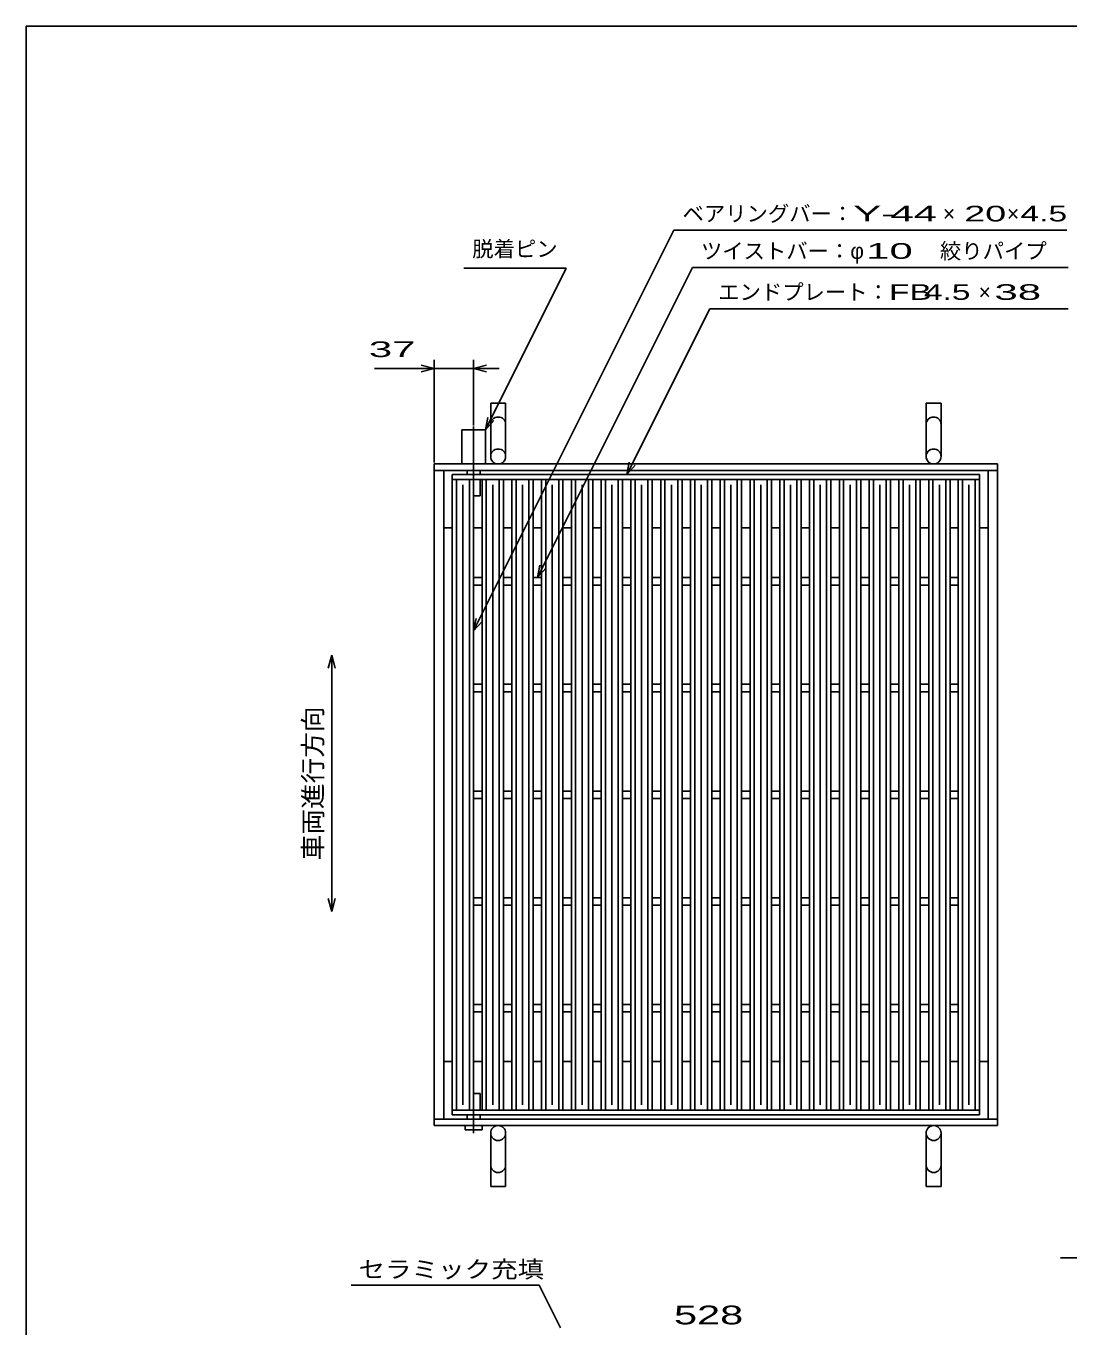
# Model space of a CAD drawing. Units: millimetres, scale not verified. Extents: x -1456 to 1379, y -1028 to 847.
# Drawn here: x -1389 to -412, y -372 to 847 of the extents above; entities that cross this region are included whole.
import ezdxf
from ezdxf.enums import TextEntityAlignment as Align

# ---------------------------------------------------------------- set-up
doc = ezdxf.new("R2010")
doc.units = ezdxf.units.MM
doc.header["$LTSCALE"] = 8
doc.linetypes.add('LONG_DASHED_DOTTED', pattern=[15.25, 12, -1.5, 0.25, -1.5])
for name, color, linetype, lineweight in [('0_2', 150, 'Continuous', 25), ('16', 3, 'Continuous', 25), ('19', 6, 'Continuous', 25), ('22', 4, 'Continuous', 25)]:
    doc.layers.add(name, color=color, linetype=linetype, lineweight=lineweight)
doc.styles.add('ベクトル', font='')
doc.styles.get('ベクトル').set_extended_font_data('ベクトル')

msp = doc.modelspace()

# ---------------------------------------------------------------- linework, layer by layer
at = {"layer": '0_2'}
for p, q in [((-1388.8, -912.8), (-1388.8, 847.2)), ((-1388.8, 847.2), (1379.2, 847.2))]:
    msp.add_line(p, q, dxfattribs=at)
at = {"layer": '0_2', "color": 4}
for p, q in [((-1102.4, 257.466), (-1105.6, 245.466)), ((-1099.2, 245.466), (-1102.4, 257.466)), ((-1102.4, 257.466), (-1102.4, 17.466)), ((-1102.4, 17.466), (-1105.6, 29.466)), ((-1099.2, 29.466), (-1102.4, 17.466))]:
    msp.add_line(p, q, dxfattribs=at)
at = {"layer": '16'}
for p, q in [((-989.4, 426.8), (-495.4, 426.8)), ((-989.4, 422.3), (-989.4, 426.8)), ((-495.4, 422.3), (-495.4, 426.8)), ((-989.4, 422.3), (-495.4, 422.3)), ((-989.4, -168.7), (-989.4, 422.3)), ((-989.4, 422.3), (-969.4, 422.3)), ((-985.4, -168.7), (-985.4, 422.3)), ((-979.4, -163.7), (-979.4, 417.3)), ((-973.4, -168.7), (-973.4, 422.3)), ((-969.4, -168.7), (-969.4, 422.3)), ((-961.5, -168.7), (-961.5, 422.3)), ((-961.5, 422.3), (-941.5, 422.3)), ((-957.5, -168.7), (-957.5, 422.3)), ((-951.5, -163.7), (-951.5, 417.3)), ((-945.5, -168.7), (-945.5, 422.3)), ((-941.5, -168.7), (-941.5, 422.3)), ((-933.6, -168.7), (-933.6, 422.3)), ((-933.6, 422.3), (-913.6, 422.3)), ((-929.6, -168.7), (-929.6, 422.3)), ((-923.6, -163.7), (-923.6, 417.3)), ((-917.6, -168.7), (-917.6, 422.3)), ((-913.6, -168.7), (-913.6, 422.3)), ((-905.7, -168.7), (-905.7, 422.3)), ((-905.7, 422.3), (-885.7, 422.3)), ((-901.7, -168.7), (-901.7, 422.3)), ((-895.7, -163.7), (-895.7, 417.3)), ((-889.7, -168.7), (-889.7, 422.3)), ((-885.7, -168.7), (-885.7, 422.3)), ((-877.8, -168.7), (-877.8, 422.3)), ((-877.8, 422.3), (-857.8, 422.3)), ((-873.8, -168.7), (-873.8, 422.3)), ((-867.8, -163.7), (-867.8, 417.3)), ((-861.8, -168.7), (-861.8, 422.3)), ((-857.8, -168.7), (-857.8, 422.3)), ((-849.9, -168.7), (-849.9, 422.3)), ((-849.9, 422.3), (-829.9, 422.3)), ((-845.9, -168.7), (-845.9, 422.3)), ((-839.9, -163.7), (-839.9, 417.3)), ((-833.9, -168.7), (-833.9, 422.3)), ((-829.9, -168.7), (-829.9, 422.3)), ((-822, -168.7), (-822, 422.3)), ((-822, 422.3), (-802, 422.3)), ((-818, -168.7), (-818, 422.3)), ((-812, -163.7), (-812, 417.3)), ((-806, -168.7), (-806, 422.3)), ((-802, -168.7), (-802, 422.3)), ((-794.1, -168.7), (-794.1, 422.3)), ((-794.1, 422.3), (-774.1, 422.3)), ((-790.1, -168.7), (-790.1, 422.3)), ((-784.1, -163.7), (-784.1, 417.3)), ((-778.1, -168.7), (-778.1, 422.3)), ((-774.1, -168.7), (-774.1, 422.3)), ((-766.2, -168.7), (-766.2, 422.3)), ((-766.2, 422.3), (-746.2, 422.3)), ((-762.2, -168.7), (-762.2, 422.3)), ((-756.2, -163.7), (-756.2, 417.3)), ((-750.2, -168.7), (-750.2, 422.3)), ((-746.2, -168.7), (-746.2, 422.3)), ((-738.3, -168.7), (-738.3, 422.3)), ((-738.3, 422.3), (-718.3, 422.3)), ((-734.3, -168.7), (-734.3, 422.3)), ((-728.3, -163.7), (-728.3, 417.3)), ((-722.3, -168.7), (-722.3, 422.3)), ((-718.3, -168.7), (-718.3, 422.3)), ((-710.4, -168.7), (-710.4, 422.3)), ((-710.4, 422.3), (-690.4, 422.3)), ((-706.4, -168.7), (-706.4, 422.3)), ((-700.4, -163.7), (-700.4, 417.3)), ((-694.4, -168.7), (-694.4, 422.3)), ((-690.4, -168.7), (-690.4, 422.3)), ((-682.5, -168.7), (-682.5, 422.3)), ((-682.5, 422.3), (-662.5, 422.3)), ((-678.5, -168.7), (-678.5, 422.3)), ((-672.5, -163.7), (-672.5, 417.3)), ((-666.5, -168.7), (-666.5, 422.3)), ((-662.5, -168.7), (-662.5, 422.3)), ((-654.6, -168.7), (-654.6, 422.3)), ((-654.6, 422.3), (-634.6, 422.3)), ((-650.6, -168.7), (-650.6, 422.3)), ((-644.6, -163.7), (-644.6, 417.3)), ((-638.6, -168.7), (-638.6, 422.3)), ((-634.6, -168.7), (-634.6, 422.3)), ((-626.7, -168.7), (-626.7, 422.3)), ((-626.7, 422.3), (-606.7, 422.3)), ((-622.7, -168.7), (-622.7, 422.3)), ((-616.7, -163.7), (-616.7, 417.3)), ((-610.7, -168.7), (-610.7, 422.3)), ((-606.7, -168.7), (-606.7, 422.3)), ((-598.8, -168.7), (-598.8, 422.3)), ((-598.8, 422.3), (-578.8, 422.3)), ((-594.8, -168.7), (-594.8, 422.3)), ((-588.8, -163.7), (-588.8, 417.3)), ((-582.8, -168.7), (-582.8, 422.3)), ((-578.8, -168.7), (-578.8, 422.3)), ((-570.9, -168.7), (-570.9, 422.3)), ((-570.9, 422.3), (-550.9, 422.3)), ((-566.9, -168.7), (-566.9, 422.3)), ((-560.9, -163.7), (-560.9, 417.3)), ((-554.9, -168.7), (-554.9, 422.3)), ((-550.9, -168.7), (-550.9, 422.3)), ((-543, -168.7), (-543, 422.3)), ((-543, 422.3), (-523, 422.3)), ((-539, -168.7), (-539, 422.3)), ((-533, -163.7), (-533, 417.3)), ((-527, -168.7), (-527, 422.3)), ((-523, -168.7), (-523, 422.3)), ((-515.4, -168.7), (-515.4, 422.3)), ((-515.4, 422.3), (-495.4, 422.3)), ((-511.4, -168.7), (-511.4, 422.3)), ((-505.4, -163.7), (-505.4, 417.3)), ((-499.4, -168.7), (-499.4, 422.3)), ((-495.4, -168.7), (-495.4, 422.3)), ((-969.4, 330.3), (-961.5, 330.3)), ((-941.5, 330.3), (-933.6, 330.3)), ((-913.6, 330.3), (-905.7, 330.3)), ((-885.7, 330.3), (-877.8, 330.3)), ((-857.8, 330.3), (-849.9, 330.3)), ((-829.9, 330.3), (-822, 330.3)), ((-802, 330.3), (-794.1, 330.3)), ((-774.1, 330.3), (-766.2, 330.3)), ((-746.2, 330.3), (-738.3, 330.3)), ((-718.3, 330.3), (-710.4, 330.3)), ((-690.4, 330.3), (-682.5, 330.3)), ((-662.5, 330.3), (-654.6, 330.3)), ((-634.6, 330.3), (-626.7, 330.3)), ((-606.7, 330.3), (-598.8, 330.3)), ((-578.8, 330.3), (-570.9, 330.3)), ((-550.9, 330.3), (-543, 330.3)), ((-523, 330.3), (-515.4, 330.3)), ((-969.4, 323.3), (-961.5, 323.3)), ((-941.5, 323.3), (-933.6, 323.3)), ((-913.6, 323.3), (-905.7, 323.3)), ((-885.7, 323.3), (-877.8, 323.3)), ((-857.8, 323.3), (-849.9, 323.3)), ((-829.9, 323.3), (-822, 323.3)), ((-802, 323.3), (-794.1, 323.3)), ((-774.1, 323.3), (-766.2, 323.3)), ((-746.2, 323.3), (-738.3, 323.3)), ((-718.3, 323.3), (-710.4, 323.3)), ((-690.4, 323.3), (-682.5, 323.3)), ((-662.5, 323.3), (-654.6, 323.3)), ((-634.6, 323.3), (-626.7, 323.3)), ((-606.7, 323.3), (-598.8, 323.3)), ((-578.8, 323.3), (-570.9, 323.3)), ((-550.9, 323.3), (-543, 323.3)), ((-523, 323.3), (-515.4, 323.3)), ((-969.4, 230.3), (-961.5, 230.3)), ((-969.4, 223.3), (-961.5, 223.3)), ((-941.5, 230.3), (-933.6, 230.3)), ((-941.5, 223.3), (-933.6, 223.3)), ((-913.6, 230.3), (-905.7, 230.3)), ((-913.6, 223.3), (-905.7, 223.3)), ((-885.7, 230.3), (-877.8, 230.3)), ((-885.7, 223.3), (-877.8, 223.3)), ((-857.8, 230.3), (-849.9, 230.3)), ((-857.8, 223.3), (-849.9, 223.3)), ((-829.9, 230.3), (-822, 230.3)), ((-829.9, 223.3), (-822, 223.3)), ((-802, 230.3), (-794.1, 230.3)), ((-802, 223.3), (-794.1, 223.3)), ((-774.1, 230.3), (-766.2, 230.3)), ((-774.1, 223.3), (-766.2, 223.3)), ((-746.2, 230.3), (-738.3, 230.3)), ((-746.2, 223.3), (-738.3, 223.3)), ((-718.3, 230.3), (-710.4, 230.3)), ((-718.3, 223.3), (-710.4, 223.3)), ((-690.4, 230.3), (-682.5, 230.3)), ((-690.4, 223.3), (-682.5, 223.3)), ((-662.5, 230.3), (-654.6, 230.3)), ((-662.5, 223.3), (-654.6, 223.3)), ((-634.6, 230.3), (-626.7, 230.3)), ((-634.6, 223.3), (-626.7, 223.3)), ((-606.7, 230.3), (-598.8, 230.3)), ((-606.7, 223.3), (-598.8, 223.3)), ((-578.8, 230.3), (-570.9, 230.3)), ((-578.8, 223.3), (-570.9, 223.3)), ((-550.9, 230.3), (-543, 230.3)), ((-550.9, 223.3), (-543, 223.3)), ((-523, 230.3), (-515.4, 230.3)), ((-523, 223.3), (-515.4, 223.3)), ((-969.4, 130.3), (-961.5, 130.3)), ((-969.4, 123.3), (-961.5, 123.3)), ((-941.5, 130.3), (-933.6, 130.3)), ((-941.5, 123.3), (-933.6, 123.3)), ((-913.6, 130.3), (-905.7, 130.3)), ((-913.6, 123.3), (-905.7, 123.3)), ((-885.7, 130.3), (-877.8, 130.3)), ((-885.7, 123.3), (-877.8, 123.3)), ((-857.8, 130.3), (-849.9, 130.3)), ((-857.8, 123.3), (-849.9, 123.3)), ((-829.9, 130.3), (-822, 130.3)), ((-829.9, 123.3), (-822, 123.3)), ((-802, 130.3), (-794.1, 130.3)), ((-802, 123.3), (-794.1, 123.3)), ((-774.1, 130.3), (-766.2, 130.3)), ((-774.1, 123.3), (-766.2, 123.3)), ((-746.2, 130.3), (-738.3, 130.3)), ((-746.2, 123.3), (-738.3, 123.3)), ((-718.3, 130.3), (-710.4, 130.3)), ((-718.3, 123.3), (-710.4, 123.3)), ((-690.4, 130.3), (-682.5, 130.3)), ((-690.4, 123.3), (-682.5, 123.3)), ((-662.5, 130.3), (-654.6, 130.3)), ((-662.5, 123.3), (-654.6, 123.3)), ((-634.6, 130.3), (-626.7, 130.3)), ((-634.6, 123.3), (-626.7, 123.3)), ((-606.7, 130.3), (-598.8, 130.3)), ((-606.7, 123.3), (-598.8, 123.3)), ((-578.8, 130.3), (-570.9, 130.3)), ((-578.8, 123.3), (-570.9, 123.3)), ((-550.9, 130.3), (-543, 130.3)), ((-550.9, 123.3), (-543, 123.3)), ((-523, 130.3), (-515.4, 130.3)), ((-523, 123.3), (-515.4, 123.3)), ((-969.4, 30.3), (-961.5, 30.3)), ((-941.5, 30.3), (-933.6, 30.3)), ((-913.6, 30.3), (-905.7, 30.3)), ((-885.7, 30.3), (-877.8, 30.3)), ((-857.8, 30.3), (-849.9, 30.3)), ((-829.9, 30.3), (-822, 30.3)), ((-802, 30.3), (-794.1, 30.3)), ((-774.1, 30.3), (-766.2, 30.3)), ((-746.2, 30.3), (-738.3, 30.3)), ((-718.3, 30.3), (-710.4, 30.3)), ((-690.4, 30.3), (-682.5, 30.3)), ((-662.5, 30.3), (-654.6, 30.3)), ((-634.6, 30.3), (-626.7, 30.3)), ((-606.7, 30.3), (-598.8, 30.3)), ((-578.8, 30.3), (-570.9, 30.3)), ((-550.9, 30.3), (-543, 30.3)), ((-523, 30.3), (-515.4, 30.3)), ((-969.4, 23.3), (-961.5, 23.3)), ((-941.5, 23.3), (-933.6, 23.3)), ((-913.6, 23.3), (-905.7, 23.3)), ((-885.7, 23.3), (-877.8, 23.3)), ((-857.8, 23.3), (-849.9, 23.3)), ((-829.9, 23.3), (-822, 23.3)), ((-802, 23.3), (-794.1, 23.3)), ((-774.1, 23.3), (-766.2, 23.3)), ((-746.2, 23.3), (-738.3, 23.3)), ((-718.3, 23.3), (-710.4, 23.3)), ((-690.4, 23.3), (-682.5, 23.3)), ((-662.5, 23.3), (-654.6, 23.3)), ((-634.6, 23.3), (-626.7, 23.3)), ((-606.7, 23.3), (-598.8, 23.3)), ((-578.8, 23.3), (-570.9, 23.3)), ((-550.9, 23.3), (-543, 23.3)), ((-523, 23.3), (-515.4, 23.3)), ((-969.4, -69.7), (-961.5, -69.7)), ((-941.5, -69.7), (-933.6, -69.7)), ((-913.6, -69.7), (-905.7, -69.7)), ((-885.7, -69.7), (-877.8, -69.7)), ((-857.8, -69.7), (-849.9, -69.7)), ((-829.9, -69.7), (-822, -69.7)), ((-802, -69.7), (-794.1, -69.7)), ((-774.1, -69.7), (-766.2, -69.7)), ((-746.2, -69.7), (-738.3, -69.7)), ((-718.3, -69.7), (-710.4, -69.7)), ((-690.4, -69.7), (-682.5, -69.7)), ((-662.5, -69.7), (-654.6, -69.7)), ((-634.6, -69.7), (-626.7, -69.7)), ((-606.7, -69.7), (-598.8, -69.7)), ((-578.8, -69.7), (-570.9, -69.7)), ((-550.9, -69.7), (-543, -69.7)), ((-523, -69.7), (-515.4, -69.7)), ((-969.4, -76.7), (-961.5, -76.7)), ((-941.5, -76.7), (-933.6, -76.7)), ((-913.6, -76.7), (-905.7, -76.7)), ((-885.7, -76.7), (-877.8, -76.7)), ((-857.8, -76.7), (-849.9, -76.7)), ((-829.9, -76.7), (-822, -76.7)), ((-802, -76.7), (-794.1, -76.7)), ((-774.1, -76.7), (-766.2, -76.7)), ((-746.2, -76.7), (-738.3, -76.7)), ((-718.3, -76.7), (-710.4, -76.7)), ((-690.4, -76.7), (-682.5, -76.7)), ((-662.5, -76.7), (-654.6, -76.7)), ((-634.6, -76.7), (-626.7, -76.7)), ((-606.7, -76.7), (-598.8, -76.7)), ((-578.8, -76.7), (-570.9, -76.7)), ((-550.9, -76.7), (-543, -76.7)), ((-523, -76.7), (-515.4, -76.7)), ((-989.4, -168.7), (-495.4, -168.7)), ((-989.4, -173.2), (-989.4, -168.7)), ((-989.4, -168.7), (-969.4, -168.7)), ((-961.5, -168.7), (-941.5, -168.7)), ((-933.6, -168.7), (-913.6, -168.7)), ((-905.7, -168.7), (-885.7, -168.7)), ((-877.8, -168.7), (-857.8, -168.7)), ((-849.9, -168.7), (-829.9, -168.7)), ((-822, -168.7), (-802, -168.7)), ((-794.1, -168.7), (-774.1, -168.7)), ((-766.2, -168.7), (-746.2, -168.7)), ((-738.3, -168.7), (-718.3, -168.7)), ((-710.4, -168.7), (-690.4, -168.7)), ((-682.5, -168.7), (-662.5, -168.7)), ((-654.6, -168.7), (-634.6, -168.7)), ((-626.7, -168.7), (-606.7, -168.7)), ((-598.8, -168.7), (-578.8, -168.7)), ((-570.9, -168.7), (-550.9, -168.7)), ((-543, -168.7), (-523, -168.7)), ((-515.4, -168.7), (-495.4, -168.7)), ((-495.4, -173.2), (-495.4, -168.7)), ((-989.4, -173.2), (-495.4, -173.2))]:
    msp.add_line(p, q, dxfattribs=at)
at = {"layer": '19'}
for p, q in [((-953.4, 443.8), (-953.4, 493.8)), ((-953.4, 493.8), (-939.4, 493.8)), ((-939.4, 443.8), (-939.4, 493.8)), ((-545.4, 443.8), (-545.4, 493.8)), ((-545.4, 493.8), (-531.4, 493.8)), ((-531.4, 443.8), (-531.4, 493.8)), ((-980.4, 436.8), (-980.4, 468.8)), ((-980.4, 468.8), (-958.4, 468.8)), ((-958.4, 468.8), (-958.4, 436.8)), ((-1006.4, 436.8), (-478.4, 436.8)), ((-1006.4, -183.2), (-1006.4, 436.8)), ((-1006.4, 430.8), (-478.4, 430.8)), ((-997.4, -177.2), (-997.4, 430.8)), ((-975.4, 426.8), (-975.4, 430.8)), ((-963.4, 426.8), (-963.4, 430.8)), ((-487.4, -177.2), (-487.4, 430.8)), ((-478.4, -183.2), (-478.4, 436.8)), ((-963.4, 406.8), (-963.4, 422.3)), ((-969.4, 406.8), (-963.4, 406.8)), ((-997.4, 376.8), (-989.4, 376.8)), ((-969.4, 376.8), (-961.5, 376.8)), ((-941.5, 376.8), (-933.6, 376.8)), ((-913.6, 376.8), (-905.7, 376.8)), ((-885.7, 376.8), (-877.8, 376.8)), ((-857.8, 376.8), (-849.9, 376.8)), ((-829.9, 376.8), (-822, 376.8)), ((-802, 376.8), (-794.1, 376.8)), ((-774.1, 376.8), (-766.2, 376.8)), ((-746.2, 376.8), (-738.3, 376.8)), ((-718.3, 376.8), (-710.4, 376.8)), ((-690.4, 376.8), (-682.5, 376.8)), ((-662.5, 376.8), (-654.6, 376.8)), ((-634.6, 376.8), (-626.7, 376.8)), ((-606.7, 376.8), (-599.1, 376.8)), ((-578.8, 376.8), (-571.2, 376.8)), ((-550.9, 376.8), (-543.3, 376.8)), ((-523, 376.8), (-515.4, 376.8)), ((-495.4, 376.8), (-487.4, 376.8)), ((-997.4, -123.2), (-989.4, -123.2)), ((-969.4, -123.2), (-961.5, -123.2)), ((-941.5, -123.2), (-933.6, -123.2)), ((-913.6, -123.2), (-905.7, -123.2)), ((-885.7, -123.2), (-877.8, -123.2)), ((-857.8, -123.2), (-849.9, -123.2)), ((-829.9, -123.2), (-822, -123.2)), ((-802, -123.2), (-794.1, -123.2)), ((-774.1, -123.2), (-766.2, -123.2)), ((-746.2, -123.2), (-738.3, -123.2)), ((-718.3, -123.2), (-710.4, -123.2)), ((-690.4, -123.2), (-682.5, -123.2)), ((-662.5, -123.2), (-654.6, -123.2)), ((-634.6, -123.2), (-626.7, -123.2)), ((-606.7, -123.2), (-599.1, -123.2)), ((-578.8, -123.2), (-571.2, -123.2)), ((-550.9, -123.2), (-543.3, -123.2)), ((-523, -123.2), (-515.4, -123.2)), ((-495.4, -123.2), (-487.4, -123.2)), ((-969.4, -153.2), (-963.4, -153.2)), ((-963.4, -168.7), (-963.4, -153.2)), ((-1006.4, -177.2), (-478.4, -177.2)), ((-975.4, -177.2), (-975.4, -173.2)), ((-963.4, -177.2), (-963.4, -173.2)), ((-1006.4, -183.2), (-478.4, -183.2)), ((-977.4, -187.2), (-977.4, -183.2)), ((-977.4, -187.2), (-961.4, -187.2)), ((-961.4, -187.2), (-961.4, -183.2)), ((-953.4, -240.2), (-953.4, -190.2)), ((-939.4, -240.2), (-939.4, -190.2)), ((-545.4, -240.2), (-545.4, -190.2)), ((-531.4, -240.2), (-531.4, -190.2)), ((-953.4, -240.2), (-939.4, -240.2)), ((-545.4, -240.2), (-531.4, -240.2))]:
    msp.add_line(p, q, dxfattribs=at)
at = {"layer": '19', "linetype": 'LONG_DASHED_DOTTED'}
for p, q in [((-969.4, 471.8), (-969.4, 403.8)), ((-969.4, -190.2), (-969.4, -150.2))]:
    msp.add_line(p, q, dxfattribs=at)
at = {"layer": '19'}
for centre in [(-946.4, 443.8), (-538.4, 443.8), (-946.4, -190.2), (-538.4, -190.2)]:
    msp.add_circle(centre, 7, dxfattribs=at)
for centre, start, end in [((-946.4, 473.8), 0, 180), ((-538.4, 473.8), 0, 180), ((-946.4, -220.2), 180, 0), ((-538.4, -220.2), 180, 0)]:
    msp.add_arc(centre, 7, start, end, dxfattribs=at)
at = {"layer": '22'}
for p, q in [((-969.4, 280.3), (-781.65, 655.8)), ((-781.65, 655.8), (-413.65, 655.8)), ((-978.65, 620.3), (-882.65, 620.3)), ((-958.4, 468.8), (-882.65, 620.3)), ((-909.65, 330.3), (-764.4, 620.8)), ((-764.4, 620.8), (-412.4, 620.8)), ((-825.95, 426.8), (-748.2, 582.3)), ((-748.2, 582.3), (-412.2, 582.3)), ((-1062.4, 526.3), (-1006.4, 526.3)), ((-1006.4, 526.3), (-1018.4, 529.5)), ((-1018.4, 523.1), (-1006.4, 526.3)), ((-1006.4, 438.3), (-1006.4, 534.3)), ((-1006.4, 526.3), (-969.4, 526.3)), ((-969.4, 472.8), (-969.4, 534.3)), ((-969.4, 526.3), (-957.4, 529.5)), ((-957.4, 523.1), (-969.4, 526.3)), ((-969.4, 526.3), (-945.4, 526.3)), ((-958.4, 468.8), (-956, 480.48)), ((-958.4, 468.8), (-950.4, 477.6)), ((-825.95, 426.8), (-823.55, 438.48)), ((-825.95, 426.8), (-817.95, 435.6)), ((-909.65, 330.3), (-907.25, 341.98)), ((-909.65, 330.3), (-901.65, 339.1)), ((-969.4, 280.3), (-967, 291.98)), ((-969.4, 280.3), (-961.4, 289.1)), ((-419.4, -307.2), (-259.4, -307.2)), ((-1084, -332.7), (-908, -332.7)), ((-888, -372.7), (-908, -332.7))]:
    msp.add_line(p, q, dxfattribs=at)

# ---------------------------------------------------------------- texts
at = {"layer": '0_2', "color": 2, "style": 'ベクトル'}
msp.add_text('車両進行方向', height=17.6, rotation=90, dxfattribs=at).set_placement((-1120, 65.466), align=Align.MIDDLE_LEFT)
at = {"layer": '22', "color": 2, "style": 'ベクトル'}
for s, p in [('ベアリングバー：', (-773.65, 671.4)), ('×', (-529.65, 671.4)), ('×', (-469.65, 671.4)), ('脱着ピン', (-970.65, 638.3)), ('ツイストバー：', (-756.4, 636.4)), ('φ', (-616.4, 636.4)), ('絞りパイプ', (-532.4, 636.4)), ('エンドプレート：', (-740.2, 597.9)), ('×', (-496.2, 597.9))]:
    msp.add_text(s, height=14.66, dxfattribs=at).set_placement(p, align=Align.MIDDLE_LEFT)
for s, height, width, p in [('Y-', 14.66, 2, (-613.65, 671.4)), (' 44 ', 14.66, 2, (-589.65, 671.4)), ('20', 14.66, 1.8, (-509.65, 671.4)), (' 4.5 ', 14.66, 1.6, (-465.65, 671.4)), (' 10 ', 14.66, 2, (-612.4, 636.4)), ('FB', 14.66, 1.6, (-580.2, 597.9)), (' 4.5 ', 14.66, 1.6, (-556.2, 597.9)), (' 38 ', 14.66, 2, (-492.2, 597.9)), (' 37 ', 14.66, 2, (-1078.4, 544.3)), ('セラミック充填', 15.84, 1.15, (-1077.2, -317.9)), (' 528 ', 17.6, 1.65, (-792.4, -360.7))]:
    msp.add_text(s, height=height, dxfattribs=dict(at, width=width)).set_placement(p, align=Align.MIDDLE_LEFT)

doc.saveas('drawing.dxf')
